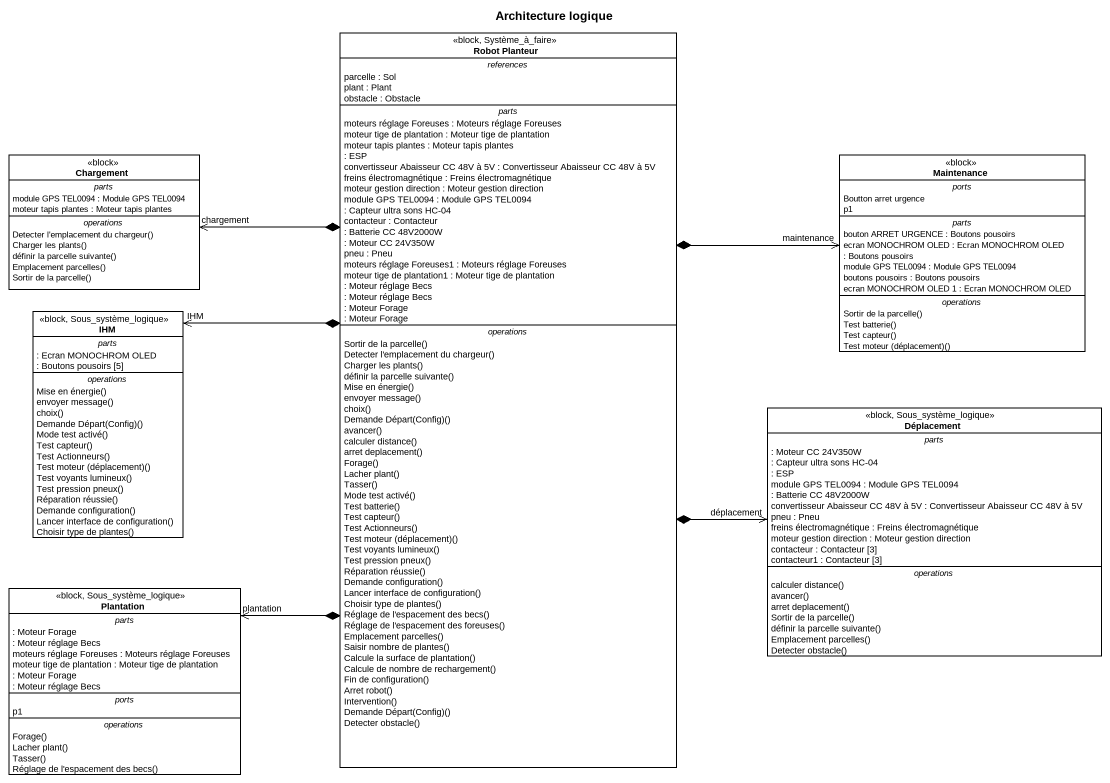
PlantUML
@startuml
title Architecture logique
hide circle
hide empty members
class "Robot Planteur" as Robot_Planteur <<block, Système_à_faire>> {
  -- references --
  parcelle : Sol
  plant : Plant
  obstacle : Obstacle
  -- parts --
  moteurs réglage Foreuses : Moteurs réglage Foreuses
  moteur tige de plantation : Moteur tige de plantation
  moteur tapis plantes : Moteur tapis plantes
  : ESP
  convertisseur Abaisseur CC 48V à 5V : Convertisseur Abaisseur CC 48V à 5V
  freins électromagnétique : Freins électromagnétique
  moteur gestion direction : Moteur gestion direction
  module GPS TEL0094 : Module GPS TEL0094
  : Capteur ultra sons HC-04
  contacteur : Contacteur
  : Batterie CC 48V2000W
  : Moteur CC 24V350W
  pneu : Pneu
  moteurs réglage Foreuses1 : Moteurs réglage Foreuses
  moteur tige de plantation1 : Moteur tige de plantation
  : Moteur réglage Becs
  : Moteur réglage Becs
  : Moteur Forage
  : Moteur Forage
  -- operations --
  Sortir de la parcelle()
  Detecter l'emplacement du chargeur()
  Charger les plants()
  définir la parcelle suivante()
  Mise en énergie()
  envoyer message()
  choix()
  Demande Départ(Config)()
  avancer()
  calculer distance()
  arret deplacement()
  Forage()
  Lacher plant()
  Tasser()
  Mode test activé()
  Test batterie()
  Test capteur()
  Test Actionneurs()
  Test moteur (déplacement)()
  Test voyants lumineux()
  Test pression pneux()
  Réparation réussie()
  Demande configuration()
  Lancer interface de configuration()
  Choisir type de plantes()
  Réglage de l'espacement des becs()
  Réglage de l'espacement des foreuses()
  Emplacement parcelles()
  Saisir nombre de plantes()
  Calcule la surface de plantation()
  Calcule de nombre de rechargement()
  Fin de configuration()
  Arret robot()
  Intervention()
  Demande Départ(Config)()
  Detecter obstacle()
}
class Chargement <<block>> {
  -- parts --
  module GPS TEL0094 : Module GPS TEL0094
  moteur tapis plantes : Moteur tapis plantes
  -- operations --
  Detecter l'emplacement du chargeur()
  Charger les plants()
  définir la parcelle suivante()
  Emplacement parcelles()
  Sortir de la parcelle()
}
class Maintenance <<block>> {
  -- ports --
  Boutton arret urgence
  p1
  -- parts --
  bouton ARRET URGENCE : Boutons pousoirs
  ecran MONOCHROM OLED : Ecran MONOCHROM OLED
  : Boutons pousoirs
  module GPS TEL0094 : Module GPS TEL0094
  boutons pousoirs : Boutons pousoirs
  ecran MONOCHROM OLED 1 : Ecran MONOCHROM OLED
  -- operations --
  Sortir de la parcelle()
  Test batterie()
  Test capteur()
  Test moteur (déplacement)()
}
class IHM <<block, Sous_système_logique>> {
  -- parts --
  : Ecran MONOCHROM OLED
  : Boutons pousoirs [5]
  -- operations --
  Mise en énergie()
  envoyer message()
  choix()
  Demande Départ(Config)()
  Mode test activé()
  Test capteur()
  Test Actionneurs()
  Test moteur (déplacement)()
  Test voyants lumineux()
  Test pression pneux()
  Réparation réussie()
  Demande configuration()
  Lancer interface de configuration()
  Choisir type de plantes()
}
class Déplacement <<block, Sous_système_logique>> {
  -- parts --
  : Moteur CC 24V350W
  : Capteur ultra sons HC-04
  : ESP
  module GPS TEL0094 : Module GPS TEL0094
  : Batterie CC 48V2000W
  convertisseur Abaisseur CC 48V à 5V : Convertisseur Abaisseur CC 48V à 5V
  pneu : Pneu
  freins électromagnétique : Freins électromagnétique
  moteur gestion direction : Moteur gestion direction
  contacteur : Contacteur [3]
  contacteur1 : Contacteur [3]
  -- operations --
  calculer distance()
  avancer()
  arret deplacement()
  Sortir de la parcelle()
  définir la parcelle suivante()
  Emplacement parcelles()
  Detecter obstacle()
}
class Plantation <<block, Sous_système_logique>> {
  -- parts --
  : Moteur Forage
  : Moteur réglage Becs
  moteurs réglage Foreuses : Moteurs réglage Foreuses
  moteur tige de plantation : Moteur tige de plantation
  : Moteur Forage
  : Moteur réglage Becs
  -- ports --
  p1
  -- operations --
  Forage()
  Lacher plant()
  Tasser()
  Réglage de l'espacement des becs()
}
Robot_Planteur *-left-> "chargement" Chargement
Robot_Planteur *-right-> "maintenance" Maintenance
Robot_Planteur *-left-> "IHM" IHM
Robot_Planteur *-right-> "déplacement" Déplacement
Robot_Planteur *--> "plantation" Plantation
@enduml
